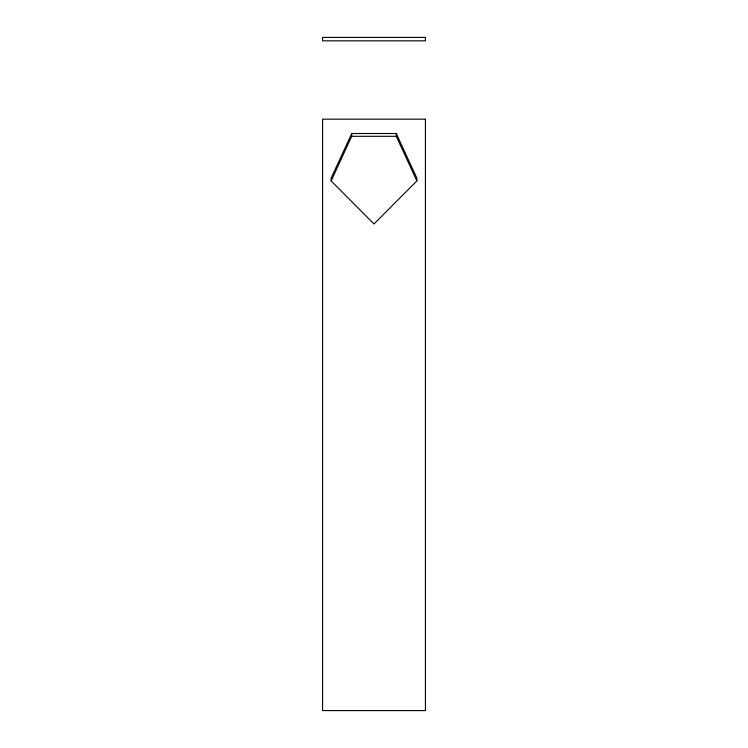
<?xml version="1.0" encoding="UTF-8"?>
<svg xmlns="http://www.w3.org/2000/svg" width="748" height="748" viewBox="0 0 748 748"><rect width="100%" height="100%" fill="white"/><g stroke="black" fill="none" stroke-linecap="round" stroke-linejoin="round"><path stroke-width="1.12" d="M351.719 133.518L331.14 178.164L331.14 180.969L374 223.97L416.86 180.932L416.86 178.127L396.281 133.518L351.719 133.518L351.719 136.314L331.14 180.969M351.719 136.314L396.281 136.314L416.86 180.932M396.281 133.518L396.281 136.314M425.425 37.4L322.575 37.4L322.575 40.831L425.425 40.831L425.425 37.4M425.425 119.175L322.575 119.175L322.575 710.6L425.425 710.6L425.425 119.175"/></g></svg>
